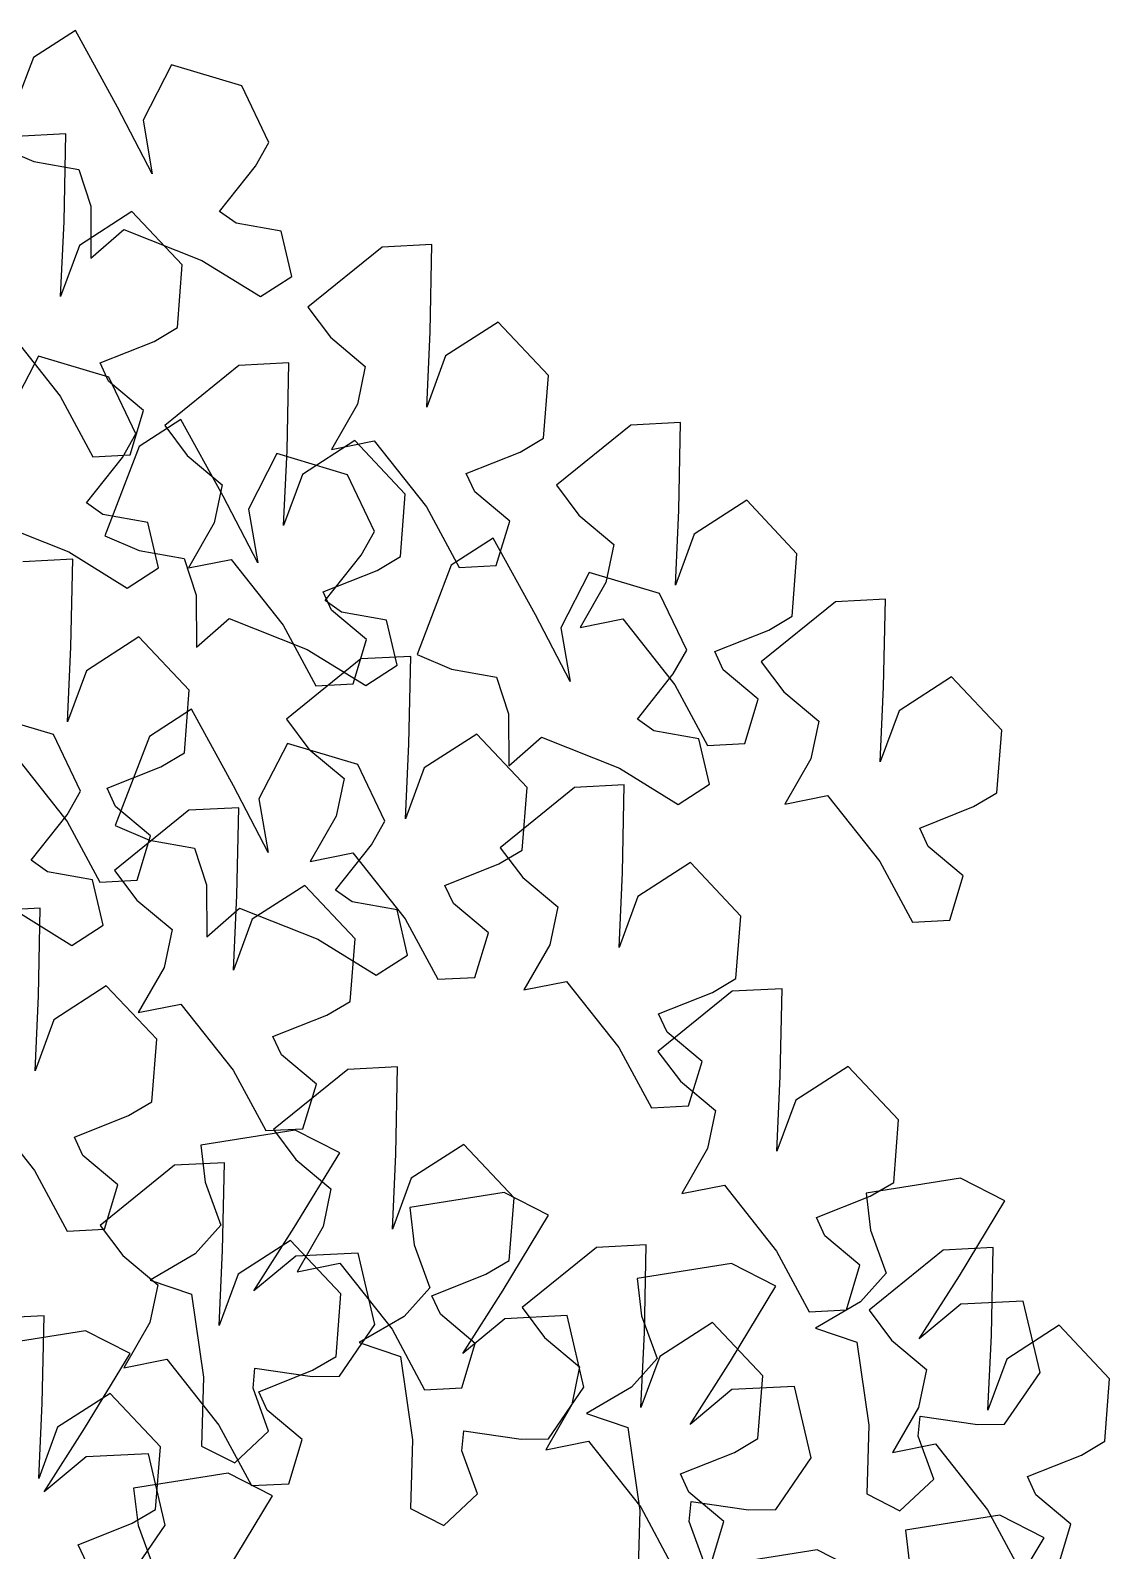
# Model space of a CAD drawing. Header units: millimetres. Extents: x 441061 to 442903, y 4515148 to 4515613.
# Drawn here: x 442312.34 to 442312.4782, y 4515545.6341 to 4515545.8288 of the extents above; entities that cross this region are included whole.
import ezdxf

# ---------------------------------------------------------------- set-up
doc = ezdxf.new("R2010")
doc.units = ezdxf.units.MM
doc.linetypes.add('CONTINUA', pattern=[0])
doc.layers.add('01_piscinas', color=254, linetype='Continuous')

# ---------------------------------------------------------------- blocks, each defined once
blk = doc.blocks.new('A$C21391103')
at = {"layer": '01_piscinas'}
for p, q in [((132.2429, 81.5736), (132.2, 81.5458)), ((132.2861, 81.495), (132.2429, 81.5736)), ((132.2, 81.5458), (132.1649, 81.4543)), ((132.3413, 81.5385), (132.3121, 81.4816)), ((132.4134, 81.5169), (132.3413, 81.5385)), ((132.4411, 81.4588), (132.4134, 81.5169)), ((132.3216, 81.4266), (132.2861, 81.495)), ((132.3121, 81.4816), (132.3216, 81.4266)), ((132.2331, 81.4677), (132.182, 81.465)), ((132.2312, 81.3779), (132.2331, 81.4677)), ((132.1649, 81.4543), (132.2002, 81.4393)), ((132.4274, 81.4346), (132.4411, 81.4588)), ((132.2002, 81.4393), (132.2463, 81.4312)), ((132.3906, 81.388), (132.4274, 81.4346)), ((132.2463, 81.4312), (132.2586, 81.3936)), ((132.3008, 81.3881), (132.247, 81.3534)), ((132.2586, 81.3936), (132.2588, 81.3402)), ((132.3523, 81.3333), (132.3008, 81.3881)), ((132.4075, 81.3761), (132.3906, 81.388)), ((132.2277, 81.301), (132.2312, 81.3779)), ((132.4536, 81.3679), (132.4075, 81.3761)), ((132.2588, 81.3402), (132.2923, 81.3697)), ((132.2923, 81.3697), (132.3724, 81.3379)), ((132.4644, 81.3216), (132.4536, 81.3679)), ((132.247, 81.3534), (132.2277, 81.301)), ((132.557, 81.3516), (132.4809, 81.29)), ((132.6081, 81.3543), (132.557, 81.3516)), ((132.6062, 81.2646), (132.6081, 81.3543)), ((132.3473, 81.2692), (132.3523, 81.3333)), ((132.3724, 81.3379), (132.4324, 81.3008)), ((132.4324, 81.3008), (132.4644, 81.3216)), ((132.4809, 81.29), (132.504, 81.2593)), ((132.174, 81.2664), (132.2274, 81.1988)), ((132.3234, 81.255), (132.3473, 81.2692)), ((132.6027, 81.1877), (132.6062, 81.2646)), ((132.6758, 81.2747), (132.622, 81.24)), ((132.7274, 81.2199), (132.6758, 81.2747)), ((132.2682, 81.233), (132.3234, 81.255)), ((132.504, 81.2593), (132.5398, 81.2292)), ((132.205, 81.2399), (132.1757, 81.183)), ((132.277, 81.2183), (132.205, 81.2399)), ((132.2768, 81.2143), (132.2682, 81.233)), ((132.4104, 81.2302), (132.3343, 81.1686)), ((132.4615, 81.2329), (132.4104, 81.2302)), ((132.4596, 81.1432), (132.4615, 81.2329)), ((132.622, 81.24), (132.6027, 81.1877)), ((132.3127, 81.1842), (132.2768, 81.2143)), ((132.3047, 81.1602), (132.277, 81.2183)), ((132.5398, 81.2292), (132.5317, 81.1905)), ((132.7223, 81.1558), (132.7274, 81.2199)), ((132.2274, 81.1988), (132.2608, 81.1367)), ((132.2989, 81.1387), (132.3127, 81.1842)), ((132.5317, 81.1905), (132.5052, 81.1442)), ((132.3509, 81.175), (132.308, 81.1472)), ((132.3343, 81.1686), (132.3573, 81.1379)), ((132.3941, 81.0964), (132.3509, 81.175)), ((132.8117, 81.1691), (132.7355, 81.1075)), ((132.8627, 81.1718), (132.8117, 81.1691)), ((132.8608, 81.0821), (132.8627, 81.1718)), ((132.2911, 81.136), (132.3047, 81.1602)), ((132.5292, 81.1533), (132.4754, 81.1186)), ((132.5052, 81.1442), (132.549, 81.153)), ((132.5808, 81.0985), (132.5292, 81.1533)), ((132.549, 81.153), (132.6024, 81.0854)), ((132.6984, 81.1416), (132.7223, 81.1558)), ((132.2608, 81.1367), (132.2989, 81.1387)), ((132.308, 81.1472), (132.2729, 81.0557)), ((132.3573, 81.1379), (132.3932, 81.1078)), ((132.4493, 81.1399), (132.4201, 81.083)), ((132.5214, 81.1183), (132.4493, 81.1399)), ((132.4561, 81.0663), (132.4596, 81.1432)), ((132.6432, 81.1197), (132.6984, 81.1416)), ((132.2543, 81.0894), (132.2911, 81.136)), ((132.3932, 81.1078), (132.3851, 81.0691)), ((132.4754, 81.1186), (132.4561, 81.0663)), ((132.5491, 81.0603), (132.5214, 81.1183)), ((132.6519, 81.1009), (132.6432, 81.1197)), ((132.7355, 81.1075), (132.7586, 81.0768)), ((132.4296, 81.0281), (132.3941, 81.0964)), ((132.5757, 81.0344), (132.5808, 81.0985)), ((132.6877, 81.0708), (132.6519, 81.1009)), ((132.9305, 81.0922), (132.8767, 81.0575)), ((132.982, 81.0374), (132.9305, 81.0922)), ((132.2711, 81.0775), (132.2543, 81.0894)), ((132.3172, 81.0693), (132.2711, 81.0775)), ((132.4201, 81.083), (132.4296, 81.0281)), ((132.6024, 81.0854), (132.6358, 81.0233)), ((132.7586, 81.0768), (132.7945, 81.0467)), ((132.8574, 81.0052), (132.8608, 81.0821)), ((132.156, 81.0711), (132.236, 81.0393)), ((132.328, 81.023), (132.3172, 81.0693)), ((132.3851, 81.0691), (132.3586, 81.0228)), ((132.5354, 81.036), (132.5491, 81.0603)), ((132.6739, 81.0253), (132.6877, 81.0708)), ((132.2729, 81.0557), (132.3082, 81.0407)), ((132.6708, 81.0533), (132.6279, 81.0255)), ((132.714, 80.9747), (132.6708, 81.0533)), ((132.7945, 81.0467), (132.7863, 81.008)), ((132.8767, 81.0575), (132.8574, 81.0052)), ((132.2402, 81.0318), (132.1891, 81.0291)), ((132.236, 81.0393), (132.296, 81.0022)), ((132.2383, 80.942), (132.2402, 81.0318)), ((132.3082, 81.0407), (132.3543, 81.0326)), ((132.3543, 81.0326), (132.3666, 80.995)), ((132.3586, 81.0228), (132.4024, 81.0316)), ((132.4024, 81.0316), (132.4558, 80.964)), ((132.4986, 80.9894), (132.5354, 81.036)), ((132.5518, 81.0202), (132.5757, 81.0344)), ((132.977, 80.9733), (132.982, 81.0374)), ((132.296, 81.0022), (132.328, 81.023)), ((132.4966, 80.9983), (132.5518, 81.0202)), ((132.6279, 81.0255), (132.5928, 80.934)), ((132.6358, 81.0233), (132.6739, 81.0253)), ((132.7692, 81.0182), (132.74, 80.9613)), ((132.8413, 80.9966), (132.7692, 81.0182)), ((132.5052, 80.9795), (132.4966, 80.9983)), ((132.7863, 81.008), (132.7598, 80.9617)), ((132.869, 80.9386), (132.8413, 80.9966)), ((132.3666, 80.995), (132.3668, 80.9417)), ((132.5155, 80.9775), (132.4986, 80.9894)), ((133.0215, 80.9882), (132.9453, 80.9265)), ((133.0725, 80.9908), (133.0215, 80.9882)), ((133.0706, 80.9011), (133.0725, 80.9908)), ((132.3668, 80.9417), (132.4004, 80.9711)), ((132.4004, 80.9711), (132.4804, 80.9393)), ((132.5411, 80.9494), (132.5052, 80.9795)), ((132.5616, 80.9693), (132.5155, 80.9775)), ((132.5724, 80.923), (132.5616, 80.9693)), ((132.7495, 80.9063), (132.714, 80.9747)), ((132.7598, 80.9617), (132.8036, 80.9705)), ((132.8036, 80.9705), (132.857, 80.9029)), ((132.953, 80.9591), (132.977, 80.9733)), ((132.3079, 80.9522), (132.2541, 80.9175)), ((132.3595, 80.8974), (132.3079, 80.9522)), ((132.4558, 80.964), (132.4892, 80.9019)), ((132.5273, 80.9039), (132.5411, 80.9494)), ((132.74, 80.9613), (132.7495, 80.9063)), ((132.8979, 80.9371), (132.953, 80.9591)), ((132.2348, 80.8651), (132.2383, 80.942)), ((132.4804, 80.9393), (132.5404, 80.9022)), ((132.5928, 80.934), (132.6281, 80.919)), ((132.8553, 80.9143), (132.869, 80.9386)), ((132.9065, 80.9184), (132.8979, 80.9371)), ((132.5352, 80.9295), (132.4591, 80.8679)), ((132.5863, 80.9322), (132.5352, 80.9295)), ((132.5404, 80.9022), (132.5724, 80.923)), ((132.5844, 80.8425), (132.5863, 80.9322)), ((132.6281, 80.919), (132.6742, 80.9109)), ((132.9424, 80.8883), (132.9065, 80.9184)), ((132.9453, 80.9265), (132.9684, 80.8959)), ((132.2541, 80.9175), (132.2348, 80.8651)), ((132.4892, 80.9019), (132.5273, 80.9039)), ((132.6742, 80.9109), (132.6865, 80.8733)), ((132.8185, 80.8677), (132.8553, 80.9143)), ((132.857, 80.9029), (132.8904, 80.8408)), ((133.1403, 80.9112), (133.0865, 80.8765)), ((133.1918, 80.8564), (133.1403, 80.9112)), ((132.3545, 80.8333), (132.3595, 80.8974)), ((132.9286, 80.8428), (132.9424, 80.8883)), ((132.9684, 80.8959), (133.0043, 80.8658)), ((133.0672, 80.8242), (133.0706, 80.9011)), ((132.2203, 80.852), (132.1483, 80.8737)), ((132.3616, 80.8781), (132.3187, 80.8502)), ((132.4048, 80.7994), (132.3616, 80.8781)), ((132.6865, 80.8733), (132.6867, 80.82)), ((133.0865, 80.8765), (133.0672, 80.8242)), ((132.4591, 80.8679), (132.4821, 80.8372)), ((132.8354, 80.8558), (132.8185, 80.8677)), ((133.0043, 80.8658), (132.9961, 80.8271)), ((133.1868, 80.7923), (133.1918, 80.8564)), ((132.248, 80.794), (132.2203, 80.852)), ((132.3187, 80.8502), (132.2836, 80.7588)), ((132.4601, 80.843), (132.4308, 80.7861)), ((132.5321, 80.8213), (132.4601, 80.843)), ((132.5809, 80.7656), (132.5844, 80.8425)), ((132.654, 80.8526), (132.6002, 80.8179)), ((132.7055, 80.7978), (132.654, 80.8526)), ((132.6867, 80.82), (132.7202, 80.8494)), ((132.7202, 80.8494), (132.8003, 80.8176)), ((132.8815, 80.8476), (132.8354, 80.8558)), ((132.8923, 80.8013), (132.8815, 80.8476)), ((132.8904, 80.8408), (132.9286, 80.8428)), ((132.1811, 80.8305), (132.2345, 80.7629)), ((132.3305, 80.8191), (132.3545, 80.8333)), ((132.4821, 80.8372), (132.518, 80.8071)), ((132.9961, 80.8271), (132.9696, 80.7808)), ((132.2753, 80.7971), (132.3305, 80.8191)), ((132.5598, 80.7633), (132.5321, 80.8213)), ((132.6002, 80.8179), (132.5809, 80.7656)), ((132.8003, 80.8176), (132.8602, 80.7805)), ((132.2343, 80.7698), (132.248, 80.794)), ((132.284, 80.7784), (132.2753, 80.7971)), ((132.4403, 80.7311), (132.4048, 80.7994)), ((132.518, 80.8071), (132.5099, 80.7684)), ((132.7541, 80.7977), (132.6779, 80.7361)), ((132.7005, 80.7337), (132.7055, 80.7978)), ((132.8051, 80.8004), (132.7541, 80.7977)), ((132.8033, 80.7107), (132.8051, 80.8004)), ((132.8602, 80.7805), (132.8923, 80.8013)), ((132.3198, 80.7483), (132.284, 80.7784)), ((132.4308, 80.7861), (132.4403, 80.7311)), ((132.9696, 80.7808), (133.0134, 80.7895)), ((133.0134, 80.7895), (133.0668, 80.7219)), ((133.1077, 80.7562), (133.1628, 80.7782)), ((133.1628, 80.7782), (133.1868, 80.7923)), ((132.1976, 80.7232), (132.2343, 80.7698)), ((132.2345, 80.7629), (132.2679, 80.7008)), ((132.359, 80.7744), (132.2829, 80.7128)), ((132.4101, 80.7771), (132.359, 80.7744)), ((132.4082, 80.6874), (132.4101, 80.7771)), ((132.5099, 80.7684), (132.4833, 80.7221)), ((132.5461, 80.739), (132.5598, 80.7633)), ((132.2836, 80.7588), (132.3189, 80.7438)), ((132.306, 80.7028), (132.3198, 80.7483)), ((133.1163, 80.7374), (133.1077, 80.7562)), ((132.3189, 80.7438), (132.365, 80.7356)), ((132.365, 80.7356), (132.3773, 80.698)), ((132.5093, 80.6924), (132.5461, 80.739)), ((132.6766, 80.7195), (132.7005, 80.7337)), ((132.6779, 80.7361), (132.701, 80.7055)), ((133.1522, 80.7073), (133.1163, 80.7374)), ((132.2144, 80.7112), (132.1976, 80.7232)), ((132.4833, 80.7221), (132.5271, 80.7309)), ((132.5271, 80.7309), (132.5806, 80.6633)), ((132.6214, 80.6975), (132.6766, 80.7195)), ((132.8729, 80.7208), (132.8191, 80.6861)), ((132.9244, 80.666), (132.8729, 80.7208)), ((133.0668, 80.7219), (133.1002, 80.6598)), ((132.2605, 80.7031), (132.2144, 80.7112)), ((132.2713, 80.6568), (132.2605, 80.7031)), ((132.2679, 80.7008), (132.306, 80.7028)), ((132.2829, 80.7128), (132.3059, 80.6822)), ((132.701, 80.7055), (132.7369, 80.6754)), ((132.7998, 80.6338), (132.8033, 80.7107)), ((133.1384, 80.6619), (133.1522, 80.7073)), ((132.3773, 80.698), (132.3775, 80.6447)), ((132.4047, 80.6105), (132.4082, 80.6874)), ((132.4778, 80.6975), (132.424, 80.6628)), ((132.5293, 80.6427), (132.4778, 80.6975)), ((132.5262, 80.6805), (132.5093, 80.6924)), ((132.63, 80.6788), (132.6214, 80.6975)), ((132.8191, 80.6861), (132.7998, 80.6338)), ((132.2068, 80.6741), (132.1558, 80.6715)), ((132.1793, 80.6731), (132.2393, 80.636)), ((132.2049, 80.5844), (132.2068, 80.6741)), ((132.3059, 80.6822), (132.3418, 80.6521)), ((132.3775, 80.6447), (132.4111, 80.6742)), ((132.4111, 80.6742), (132.4911, 80.6423)), ((132.5723, 80.6724), (132.5262, 80.6805)), ((132.5831, 80.6261), (132.5723, 80.6724)), ((132.6659, 80.6487), (132.63, 80.6788)), ((132.7369, 80.6754), (132.7288, 80.6366)), ((132.2393, 80.636), (132.2713, 80.6568)), ((132.424, 80.6628), (132.4047, 80.6105)), ((132.5806, 80.6633), (132.614, 80.6012)), ((132.9194, 80.6019), (132.9244, 80.666)), ((133.1002, 80.6598), (133.1384, 80.6619)), ((132.3418, 80.6521), (132.3337, 80.6133)), ((132.4911, 80.6423), (132.5511, 80.6053)), ((132.5243, 80.5786), (132.5293, 80.6427)), ((132.6521, 80.6032), (132.6659, 80.6487)), ((132.5511, 80.6053), (132.5831, 80.6261)), ((132.7288, 80.6366), (132.7022, 80.5904)), ((132.3337, 80.6133), (132.3071, 80.5671)), ((132.2745, 80.5945), (132.2208, 80.5598)), ((132.3261, 80.5397), (132.2745, 80.5945)), ((132.614, 80.6012), (132.6521, 80.6032)), ((132.7022, 80.5904), (132.746, 80.5991)), ((132.746, 80.5991), (132.7994, 80.5315)), ((132.8955, 80.5877), (132.9194, 80.6019)), ((132.9668, 80.5916), (132.9157, 80.589)), ((132.9649, 80.5019), (132.9668, 80.5916)), ((132.2015, 80.5075), (132.2049, 80.5844)), ((132.3071, 80.5671), (132.3509, 80.5758)), ((132.3509, 80.5758), (132.4044, 80.5082)), ((132.5004, 80.5644), (132.5243, 80.5786)), ((132.9157, 80.589), (132.8396, 80.5273)), ((132.8403, 80.5658), (132.8955, 80.5877)), ((132.4452, 80.5425), (132.5004, 80.5644)), ((132.8489, 80.547), (132.8403, 80.5658)), ((132.2208, 80.5598), (132.2015, 80.5075)), ((132.8848, 80.5169), (132.8489, 80.547)), ((132.3211, 80.4756), (132.3261, 80.5397)), ((132.4538, 80.5237), (132.4452, 80.5425)), ((132.7994, 80.5315), (132.8328, 80.4694)), ((132.4897, 80.4936), (132.4538, 80.5237)), ((132.8396, 80.5273), (132.8627, 80.4967)), ((132.871, 80.4714), (132.8848, 80.5169)), ((132.4044, 80.5082), (132.4378, 80.4461)), ((132.5219, 80.5089), (132.4457, 80.4473)), ((132.5729, 80.5116), (132.5219, 80.5089)), ((132.571, 80.4219), (132.5729, 80.5116)), ((132.9614, 80.425), (132.9649, 80.5019)), ((133.0345, 80.512), (132.9807, 80.4773)), ((133.0861, 80.4572), (133.0345, 80.512)), ((132.4759, 80.4481), (132.4897, 80.4936)), ((132.8627, 80.4967), (132.8985, 80.4666)), ((132.1477, 80.4728), (132.2011, 80.4052)), ((132.2971, 80.4615), (132.3211, 80.4756)), ((132.8328, 80.4694), (132.871, 80.4714)), ((132.8985, 80.4666), (132.8904, 80.4279)), ((132.9807, 80.4773), (132.9614, 80.425)), ((132.2419, 80.4395), (132.2971, 80.4615)), ((133.0811, 80.3931), (133.0861, 80.4572)), ((132.2506, 80.4207), (132.2419, 80.4395)), ((132.468, 80.4466), (132.3713, 80.4313)), ((132.4378, 80.4461), (132.4759, 80.4481)), ((132.4457, 80.4473), (132.4688, 80.4166)), ((132.5136, 80.4234), (132.468, 80.4466)), ((132.2864, 80.3906), (132.2506, 80.4207)), ((132.3713, 80.4313), (132.3759, 80.3933)), ((132.4671, 80.3467), (132.5136, 80.4234)), ((132.5676, 80.345), (132.571, 80.4219)), ((132.6406, 80.432), (132.5869, 80.3973)), ((132.6922, 80.3772), (132.6406, 80.432)), ((132.8904, 80.4279), (132.8639, 80.3816)), ((132.2011, 80.4052), (132.2345, 80.3431)), ((132.3445, 80.4106), (132.2683, 80.3489)), ((132.3955, 80.4133), (132.3445, 80.4106)), ((132.3936, 80.3235), (132.3955, 80.4133)), ((132.4688, 80.4166), (132.5046, 80.3865)), ((132.2726, 80.3451), (132.2864, 80.3906)), ((132.3759, 80.3933), (132.3919, 80.3493)), ((132.5869, 80.3973), (132.5676, 80.345)), ((132.8639, 80.3816), (132.9077, 80.3903)), ((132.9077, 80.3903), (132.9611, 80.3227)), ((133.1495, 80.3975), (133.0527, 80.3821)), ((133.0571, 80.379), (133.0811, 80.3931)), ((133.195, 80.3743), (133.1495, 80.3975)), ((132.5046, 80.3865), (132.4965, 80.3478)), ((132.6821, 80.3826), (132.5853, 80.3673)), ((132.7276, 80.3594), (132.6821, 80.3826)), ((132.6872, 80.3131), (132.6922, 80.3772)), ((133.0019, 80.357), (133.0571, 80.379)), ((133.0527, 80.3821), (133.0574, 80.3441)), ((133.1485, 80.2975), (133.195, 80.3743)), ((132.5853, 80.3673), (132.59, 80.3292)), ((132.6811, 80.2826), (132.7276, 80.3594)), ((132.2345, 80.3431), (132.2726, 80.3451)), ((132.2683, 80.3489), (132.2914, 80.3183)), ((132.3919, 80.3493), (132.3655, 80.3198)), ((132.4256, 80.2818), (132.4671, 80.3467)), ((132.4965, 80.3478), (132.47, 80.3015)), ((133.0106, 80.3382), (133.0019, 80.357)), ((133.0574, 80.3441), (133.0733, 80.3001)), ((132.4632, 80.3336), (132.4095, 80.299)), ((132.5148, 80.2788), (132.4632, 80.3336)), ((132.59, 80.3292), (132.606, 80.2852)), ((132.7765, 80.3264), (132.7004, 80.2648)), ((132.8276, 80.3291), (132.7765, 80.3264)), ((132.8257, 80.2394), (132.8276, 80.3291)), ((133.0464, 80.3081), (133.0106, 80.3382)), ((133.183, 80.3263), (133.1319, 80.3236)), ((133.1811, 80.2366), (133.183, 80.3263)), ((132.2914, 80.3183), (132.3272, 80.2882)), ((132.3655, 80.3198), (132.3194, 80.293)), ((132.3902, 80.2466), (132.3936, 80.3235)), ((132.4685, 80.3175), (132.4256, 80.2818)), ((132.5324, 80.3206), (132.4685, 80.3175)), ((132.5497, 80.2474), (132.5324, 80.3206)), ((132.6632, 80.2989), (132.6872, 80.3131)), ((132.9611, 80.3227), (132.9945, 80.2606)), ((133.1319, 80.3236), (133.0558, 80.262)), ((132.4095, 80.299), (132.3902, 80.2466)), ((132.47, 80.3015), (132.5138, 80.3103)), ((132.5138, 80.3103), (132.5672, 80.2427)), ((132.6081, 80.277), (132.6632, 80.2989)), ((132.9149, 80.3099), (132.8182, 80.2946)), ((132.9605, 80.2867), (132.9149, 80.3099)), ((133.0326, 80.2626), (133.0464, 80.3081)), ((133.0733, 80.3001), (133.047, 80.2706)), ((133.1071, 80.2326), (133.1485, 80.2975)), ((132.3272, 80.2882), (132.3191, 80.2495)), ((132.3194, 80.293), (132.3617, 80.2787)), ((132.606, 80.2852), (132.5796, 80.2557)), ((132.6397, 80.2177), (132.6811, 80.2826)), ((132.8182, 80.2946), (132.8228, 80.2565)), ((132.914, 80.2099), (132.9605, 80.2867)), ((132.3617, 80.2787), (132.3742, 80.1934)), ((132.5098, 80.2147), (132.5148, 80.2788)), ((132.6167, 80.2582), (132.6081, 80.277)), ((132.7004, 80.2648), (132.7234, 80.2341)), ((133.047, 80.2706), (133.0008, 80.2438)), ((133.1499, 80.2683), (133.1071, 80.2326)), ((133.2138, 80.2714), (133.1499, 80.2683)), ((133.2311, 80.1982), (133.2138, 80.2714)), ((132.2107, 80.2564), (132.1596, 80.2537)), ((132.2088, 80.1667), (132.2107, 80.2564)), ((132.3191, 80.2495), (132.2926, 80.2032)), ((132.5796, 80.2557), (132.5335, 80.2289)), ((132.6525, 80.2281), (132.6167, 80.2582)), ((132.6826, 80.2534), (132.6397, 80.2177)), ((132.7465, 80.2566), (132.6826, 80.2534)), ((132.7637, 80.1833), (132.7465, 80.2566)), ((132.8228, 80.2565), (132.8388, 80.2125)), ((132.8953, 80.2495), (132.8415, 80.2148)), ((132.9469, 80.1947), (132.8953, 80.2495)), ((132.9945, 80.2606), (133.0326, 80.2626)), ((133.0558, 80.262), (133.0788, 80.2313)), ((132.2533, 80.2409), (132.1565, 80.2256)), ((132.2988, 80.2177), (132.2533, 80.2409)), ((132.5133, 80.1944), (132.5497, 80.2474)), ((132.5672, 80.2427), (132.6006, 80.1806)), ((132.7234, 80.2341), (132.7593, 80.204)), ((132.8222, 80.1625), (132.8257, 80.2394)), ((133.0008, 80.2438), (133.0432, 80.2295)), ((133.1776, 80.1597), (133.1811, 80.2366)), ((133.2507, 80.2467), (133.1969, 80.212)), ((133.3022, 80.1919), (133.2507, 80.2467)), ((132.2523, 80.1409), (132.2988, 80.2177)), ((132.5335, 80.2289), (132.5758, 80.2146)), ((132.6388, 80.1826), (132.6525, 80.2281)), ((133.0432, 80.2295), (133.0556, 80.1442)), ((133.0788, 80.2313), (133.1147, 80.2012)), ((132.2926, 80.2032), (132.3364, 80.2119)), ((132.3364, 80.2119), (132.3898, 80.1443)), ((132.4248, 80.1821), (132.4267, 80.2027)), ((132.4267, 80.2027), (132.4855, 80.1941)), ((132.4858, 80.2006), (132.5098, 80.2147)), ((132.5758, 80.2146), (132.5882, 80.1293)), ((132.7593, 80.204), (132.7512, 80.1653)), ((132.8388, 80.2125), (132.8124, 80.1831)), ((132.8415, 80.2148), (132.8222, 80.1625)), ((132.8725, 80.1451), (132.914, 80.2099)), ((133.1969, 80.212), (133.1776, 80.1597)), ((132.3742, 80.1934), (132.3721, 80.1229)), ((132.4306, 80.1786), (132.4858, 80.2006)), ((132.4855, 80.1941), (132.5133, 80.1944)), ((132.9418, 80.1306), (132.9469, 80.1947)), ((133.1147, 80.2012), (133.1066, 80.1625)), ((133.1947, 80.1452), (133.2311, 80.1982)), ((133.2972, 80.1278), (133.3022, 80.1919)), ((132.2784, 80.1768), (132.2246, 80.1421)), ((132.3299, 80.122), (132.2784, 80.1768)), ((132.4408, 80.1381), (132.4248, 80.1821)), ((132.4393, 80.1598), (132.4306, 80.1786)), ((132.6006, 80.1806), (132.6388, 80.1826)), ((132.7273, 80.1303), (132.7637, 80.1833)), ((132.8124, 80.1831), (132.7663, 80.1562)), ((132.9154, 80.1808), (132.8725, 80.1451)), ((132.9793, 80.1839), (132.9154, 80.1808)), ((132.9966, 80.1107), (132.9793, 80.1839)), ((132.2053, 80.0898), (132.2088, 80.1667)), ((132.4751, 80.1297), (132.4393, 80.1598)), ((132.7512, 80.1653), (132.7247, 80.119)), ((132.7663, 80.1562), (132.8086, 80.1419)), ((133.1066, 80.1625), (133.08, 80.1162)), ((132.2246, 80.1421), (132.2053, 80.0898)), ((132.2109, 80.0761), (132.2523, 80.1409)), ((132.3898, 80.1443), (132.4232, 80.0823)), ((132.8086, 80.1419), (132.8211, 80.0567)), ((133.0556, 80.1442), (133.0535, 80.0738)), ((133.1062, 80.1329), (133.1081, 80.1535)), ((133.1081, 80.1535), (133.1669, 80.1449)), ((133.1669, 80.1449), (133.1947, 80.1452)), ((132.4061, 80.1056), (132.4408, 80.1381)), ((132.4613, 80.0843), (132.4751, 80.1297)), ((132.5882, 80.1293), (132.5861, 80.0589)), ((132.6388, 80.118), (132.6407, 80.1386)), ((132.6407, 80.1386), (132.6995, 80.13)), ((132.6995, 80.13), (132.7273, 80.1303)), ((132.7247, 80.119), (132.7685, 80.1278)), ((132.7685, 80.1278), (132.8219, 80.0602)), ((132.9179, 80.1164), (132.9418, 80.1306)), ((133.08, 80.1162), (133.1238, 80.125)), ((133.1222, 80.0889), (133.1062, 80.1329)), ((133.1238, 80.125), (133.1773, 80.0574)), ((133.2733, 80.1136), (133.2972, 80.1278)), ((132.2538, 80.1118), (132.2109, 80.0761)), ((132.3177, 80.1149), (132.2538, 80.1118)), ((132.3349, 80.0417), (132.3177, 80.1149)), ((132.3249, 80.0579), (132.3299, 80.122)), ((132.3721, 80.1229), (132.4061, 80.1056)), ((132.6548, 80.074), (132.6388, 80.118)), ((132.8627, 80.0944), (132.9179, 80.1164)), ((132.9602, 80.0577), (132.9966, 80.1107)), ((133.2181, 80.0916), (133.2733, 80.1136)), ((132.3993, 80.095), (132.3025, 80.0796)), ((132.4448, 80.0718), (132.3993, 80.095)), ((132.8713, 80.0757), (132.8627, 80.0944)), ((132.3025, 80.0796), (132.3072, 80.0416)), ((132.4232, 80.0823), (132.4613, 80.0843)), ((133.0875, 80.0564), (133.1222, 80.0889)), ((133.2267, 80.0729), (133.2181, 80.0916)), ((132.3983, 79.995), (132.4448, 80.0718)), ((132.6202, 80.0415), (132.6548, 80.074)), ((132.9072, 80.0456), (132.8713, 80.0757)), ((132.8717, 80.0454), (132.8736, 80.0659)), ((132.8736, 80.0659), (132.9324, 80.0574)), ((133.0535, 80.0738), (133.0875, 80.0564)), ((133.2626, 80.0428), (133.2267, 80.0729)), ((132.301, 80.0437), (132.3249, 80.0579)), ((132.5861, 80.0589), (132.6202, 80.0415)), ((132.8211, 80.0567), (132.819, 79.9862)), ((132.8219, 80.0602), (132.8553, 79.9981)), ((132.9324, 80.0574), (132.9602, 80.0577)), ((133.1897, 80.0521), (133.093, 80.0368)), ((133.1773, 80.0574), (133.2107, 79.9953)), ((133.2353, 80.0289), (133.1897, 80.0521)), ((132.2458, 80.0218), (132.301, 80.0437)), ((132.2985, 79.9887), (132.3349, 80.0417)), ((132.3072, 80.0416), (132.3232, 79.9976)), ((132.8877, 80.0014), (132.8717, 80.0454)), ((132.8934, 80.0001), (132.9072, 80.0456)), ((133.093, 80.0368), (133.0976, 79.9987)), ((133.2488, 79.9973), (133.2626, 80.0428)), ((132.2544, 80.003), (132.2458, 80.0218)), ((133.0027, 80.0164), (132.9059, 80.0011)), ((133.0482, 79.9932), (133.0027, 80.0164)), ((133.1888, 79.9521), (133.2353, 80.0289))]:
    blk.add_line(p, q, dxfattribs=at)

msp = doc.modelspace()

# ---------------------------------------------------------------- block references
at = {"layer": '01_piscinas', "color": 6, "linetype": 'CONTINUA', "xscale": 0.125, "yscale": 0.125, "zscale": 0.125}
msp.add_blockref('A$C21391103', (442295.8154, 4515535.63213), dxfattribs=at)

doc.saveas('drawing.dxf')
